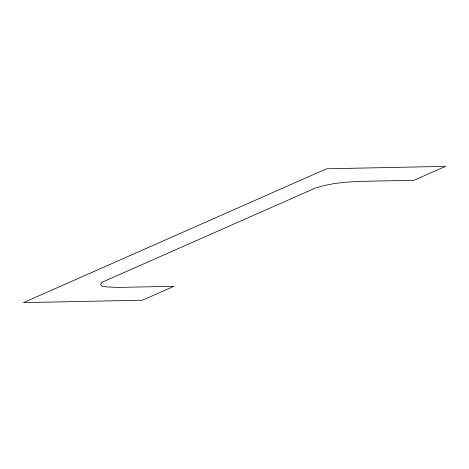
<?xml version="1.0" encoding="UTF-8"?>
<svg xmlns="http://www.w3.org/2000/svg" width="469" height="469" viewBox="0 0 469 469"><rect width="100%" height="100%" fill="white"/><g stroke="black" fill="none" stroke-linecap="round" stroke-linejoin="round"><path stroke-width="0.7" d="M102.008 282.279L100.577 284.683L102.008 286.154L107.735 287.016L118.229 287.421L174.017 286.278L142.5 300.195L23.45 302.64L326.5 168.805L445.55 166.36L414.027 180.284L358.281 181.427L344.797 182.324L334.409 183.514L325.867 185.191L316.018 187.764L102.008 282.279"/></g></svg>
